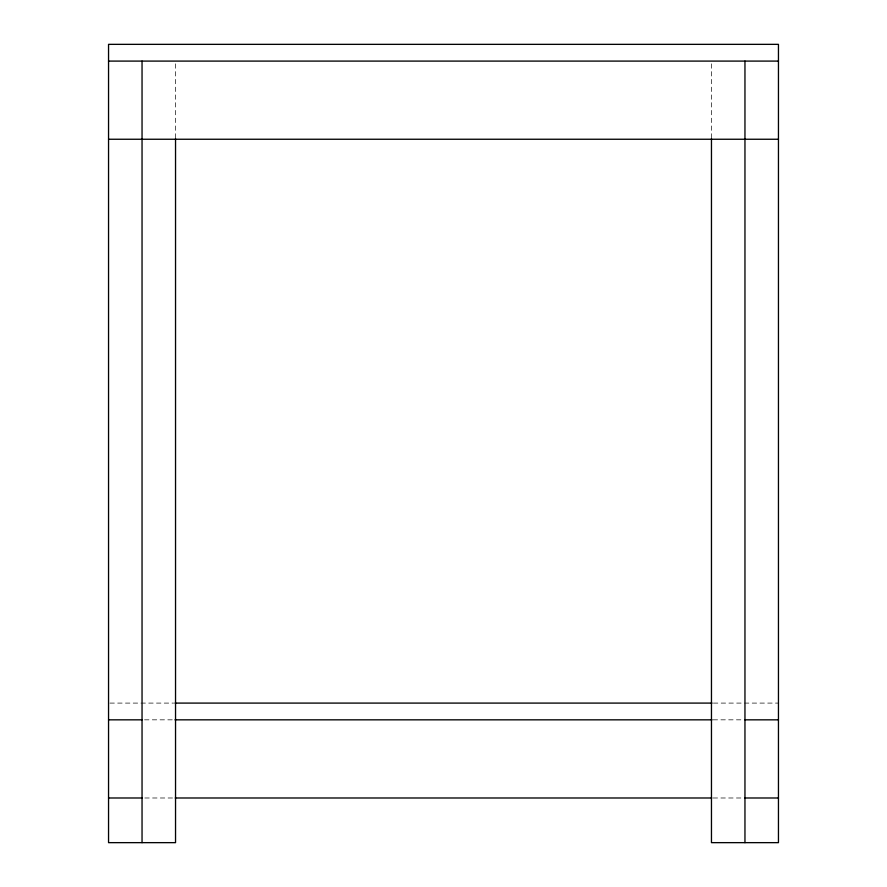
<?xml version="1.0" encoding="UTF-8"?>
<svg xmlns="http://www.w3.org/2000/svg" width="887" height="887" viewBox="0 0 887 887"><rect width="100%" height="100%" fill="white"/><g stroke="black" fill="none" stroke-linecap="round" stroke-linejoin="round"><path stroke-width="0.67" stroke-dasharray="4.43 3.33" d="M109.933 703.092L173.597 703.092M713.403 703.092L778.453 703.092M144.537 719.834L173.852 719.834M713.148 719.834L742.463 719.834M144.814 797.99L173.852 797.99M713.148 797.99L742.186 797.99M711.463 63.842L711.463 137.884M175.537 63.842L175.537 137.884"/><path stroke-width="1.33" d="M108.547 61.092L778.453 61.092M108.547 139.248L778.453 139.248M174.983 703.092L712.017 703.092M108.547 719.834L142.042 719.834M174.983 719.834L712.017 719.834M744.958 719.834L778.453 719.834M108.547 797.99L142.042 797.99M175.227 797.99L711.773 797.99M744.958 797.99L778.453 797.99M744.958 61.092L744.958 842.65M711.463 138.694L711.463 842.65L778.453 842.65L778.453 44.35L108.547 44.35L108.547 842.65L175.537 842.65L175.537 138.694M142.042 61.092L142.042 842.65"/></g></svg>
